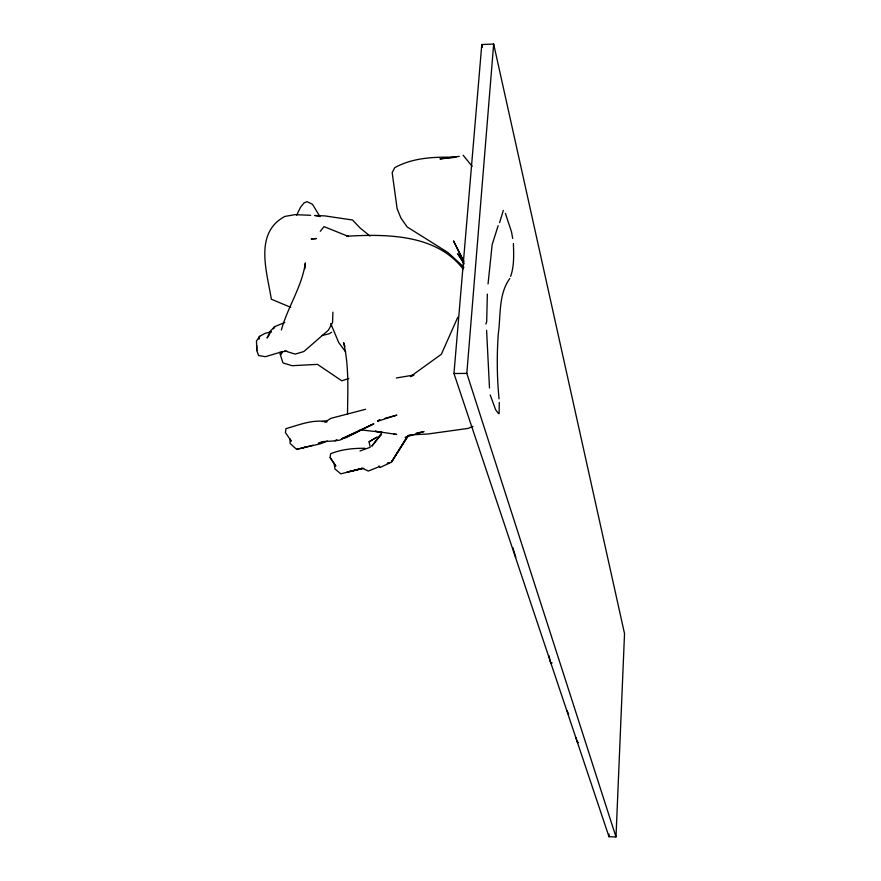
<?xml version="1.0" encoding="UTF-8"?>
<svg xmlns="http://www.w3.org/2000/svg" width="881" height="881" viewBox="0 0 881 881"><rect width="100%" height="100%" fill="white"/><g stroke="black" fill="none" stroke-linecap="round" stroke-linejoin="round"><path stroke-width="1.32" d="M332.908 312.171L332.566 322.512L328.437 330.144L303.868 351.53L295.201 354.107L284.728 350.869M487.347 294.133L486.686 321.565L485.916 324.054M615.995 836.95L624.53 633.637L493.668 44.05L481.786 44.535L453.968 373.533L608.991 836.73L615.995 836.95L466.82 373.39L493.668 44.05M608.991 836.73L609.112 833.988M256.767 345.462L256.8 350.528L258.574 355.539L265.379 356.695L282.03 351.75L286.975 351.145M304.87 268.727L305.355 262.879C301.996 286.754 287.68 306.973 281.369 329.979M488.052 283.924L492.16 244.632L498.15 225.668M499.098 413.718L499.285 402.441M330.155 457.613L335.738 465.873L330.155 457.613L330.584 453.748C341.696 449.299 353.226 448.198 364.888 448.286M259.069 338.932L259.565 336.355L265.269 333.282L271.249 331.796M258.915 338.921L259.565 336.355L256.47 341.057L256.8 350.528M499.615 222.629L503.337 210.394M510.617 276.37C514.35 265.974 513.711 254.455 513.414 243.541M457.757 317.281L441.359 354.261L410.425 376.594L413.828 375.284M296.699 215.14L300.465 207.354L304.011 202.927L307.017 201.661L312.502 204.315L319.99 216.66M407.628 436.018L391.384 462.195L380.074 467.481L378.984 465.895M407.716 435.974L391.384 462.195L408.641 435.291M509.769 278.517C498.338 294.408 500.893 315.387 498.294 333.866C496.741 355.45 496.961 377.299 499.042 398.851M282.515 351.475L280.367 354.801L282.955 362.917L292.096 365.703L317.446 364.36L341.795 380.79L348.777 378.478M269.179 334.923L267.053 338.051L270.423 331.014L274.828 326.587L284.794 322.501M273.418 328.679L274.828 326.587L273.352 328.613M269.641 333.657L271.128 331.641M382.09 432.329L371.804 446.182L381.396 434.597M320.277 231.329L324.01 226.615L348.48 236.471L346.883 236.218C386.759 233.917 436.326 234.214 463.065 268.947M281.964 352.807L280.367 354.801L280.026 352.202M377.85 421.063L379.799 419.686L377.641 421.217L396.857 415.127L385.052 418.288M359.988 450.973L370.207 447.284L369.084 441.755L377.167 436.921M331.663 332.258L329.054 333.822L321.609 335.617M578.564 742.309L577.749 742.793L576.934 741.328L576.064 737.606M369.084 441.755L375.846 437.857M372.3 424.466L346.376 437.505L341.52 438.749L373.797 423.838L339.692 440.159L334.89 440.742L337.06 440.071M472.976 426.316L468.141 428.397L427.77 434.014L409.533 434.928M387.299 463.538L389.854 462.536L387.563 463.186M327.336 441.128L320.266 443.826L296.611 449.354L290.135 443.506L289.948 438.881L291.27 441.117L285.444 432.593L285.929 428.662C298.846 424.983 312.149 419.444 325.772 421.614L330.86 418.354L365.637 409.28M379.623 466.534L368.291 471.038L362.476 468.296L340.859 473.857L334.912 468.934L334.141 463.516M336.729 440.225C330.749 442.196 324.065 440.037 318.327 443.407L324.263 441.502M361.97 468.274L347.004 472.15L363.754 468.362M405.106 437.284L424.025 431.558L416.217 433.133M459.243 156.344L439.938 158.888L456.028 157.27C435.225 156.818 413.453 157.325 394.754 167.654L392.177 172.643L397.111 208.731L400.998 218.202L407.231 226.99L448.011 252.572L463.979 267.262M552.145 662.93L551.165 663.206L550.218 661.422L548.918 655.64M350.748 471.522L361.97 468.461M296.611 449.354L306.544 446.854M303.097 447.702L313.207 445.202M396.362 377.971L413.641 375.075M321.95 421.559L327.28 420.832M453.968 373.533L466.82 373.39M310.685 215.305L295.069 214.645L284.937 216.407C253.695 232.98 267.053 271.855 271.326 299.199L290.741 307.337M393.917 434.168L396.637 434.432L375.394 431.294M324.384 421.823L326.807 422.076M360.109 429.818L381.539 432.23L375.185 431.25M318.669 216.186L314.682 215.482L324.902 215.911L352.51 220.008L360.208 228.08L369.932 235.987M498.514 413.574L495.662 409.808L490.221 395.007M463.131 155.232L472.139 166.3M345.671 351.882L338.767 342.654L330.705 323.503M568.674 714.513L567.177 710.868M463.813 262.923L457.779 253.739L464.111 263.937M463.802 261.095L453.506 240.92L463.714 261.712M515.77 557.343L512.797 547.486M505.419 213.433L511.542 231.956L512.687 238.443M344.923 346.387L343.623 342.709C349.151 366.254 347.731 390.481 347.521 414.29M481.786 44.535L482.403 47.211M489.495 387.97L486.587 330.298M315.156 238.652L311.169 238.971L316.323 238.509L315.156 238.652"/></g></svg>
